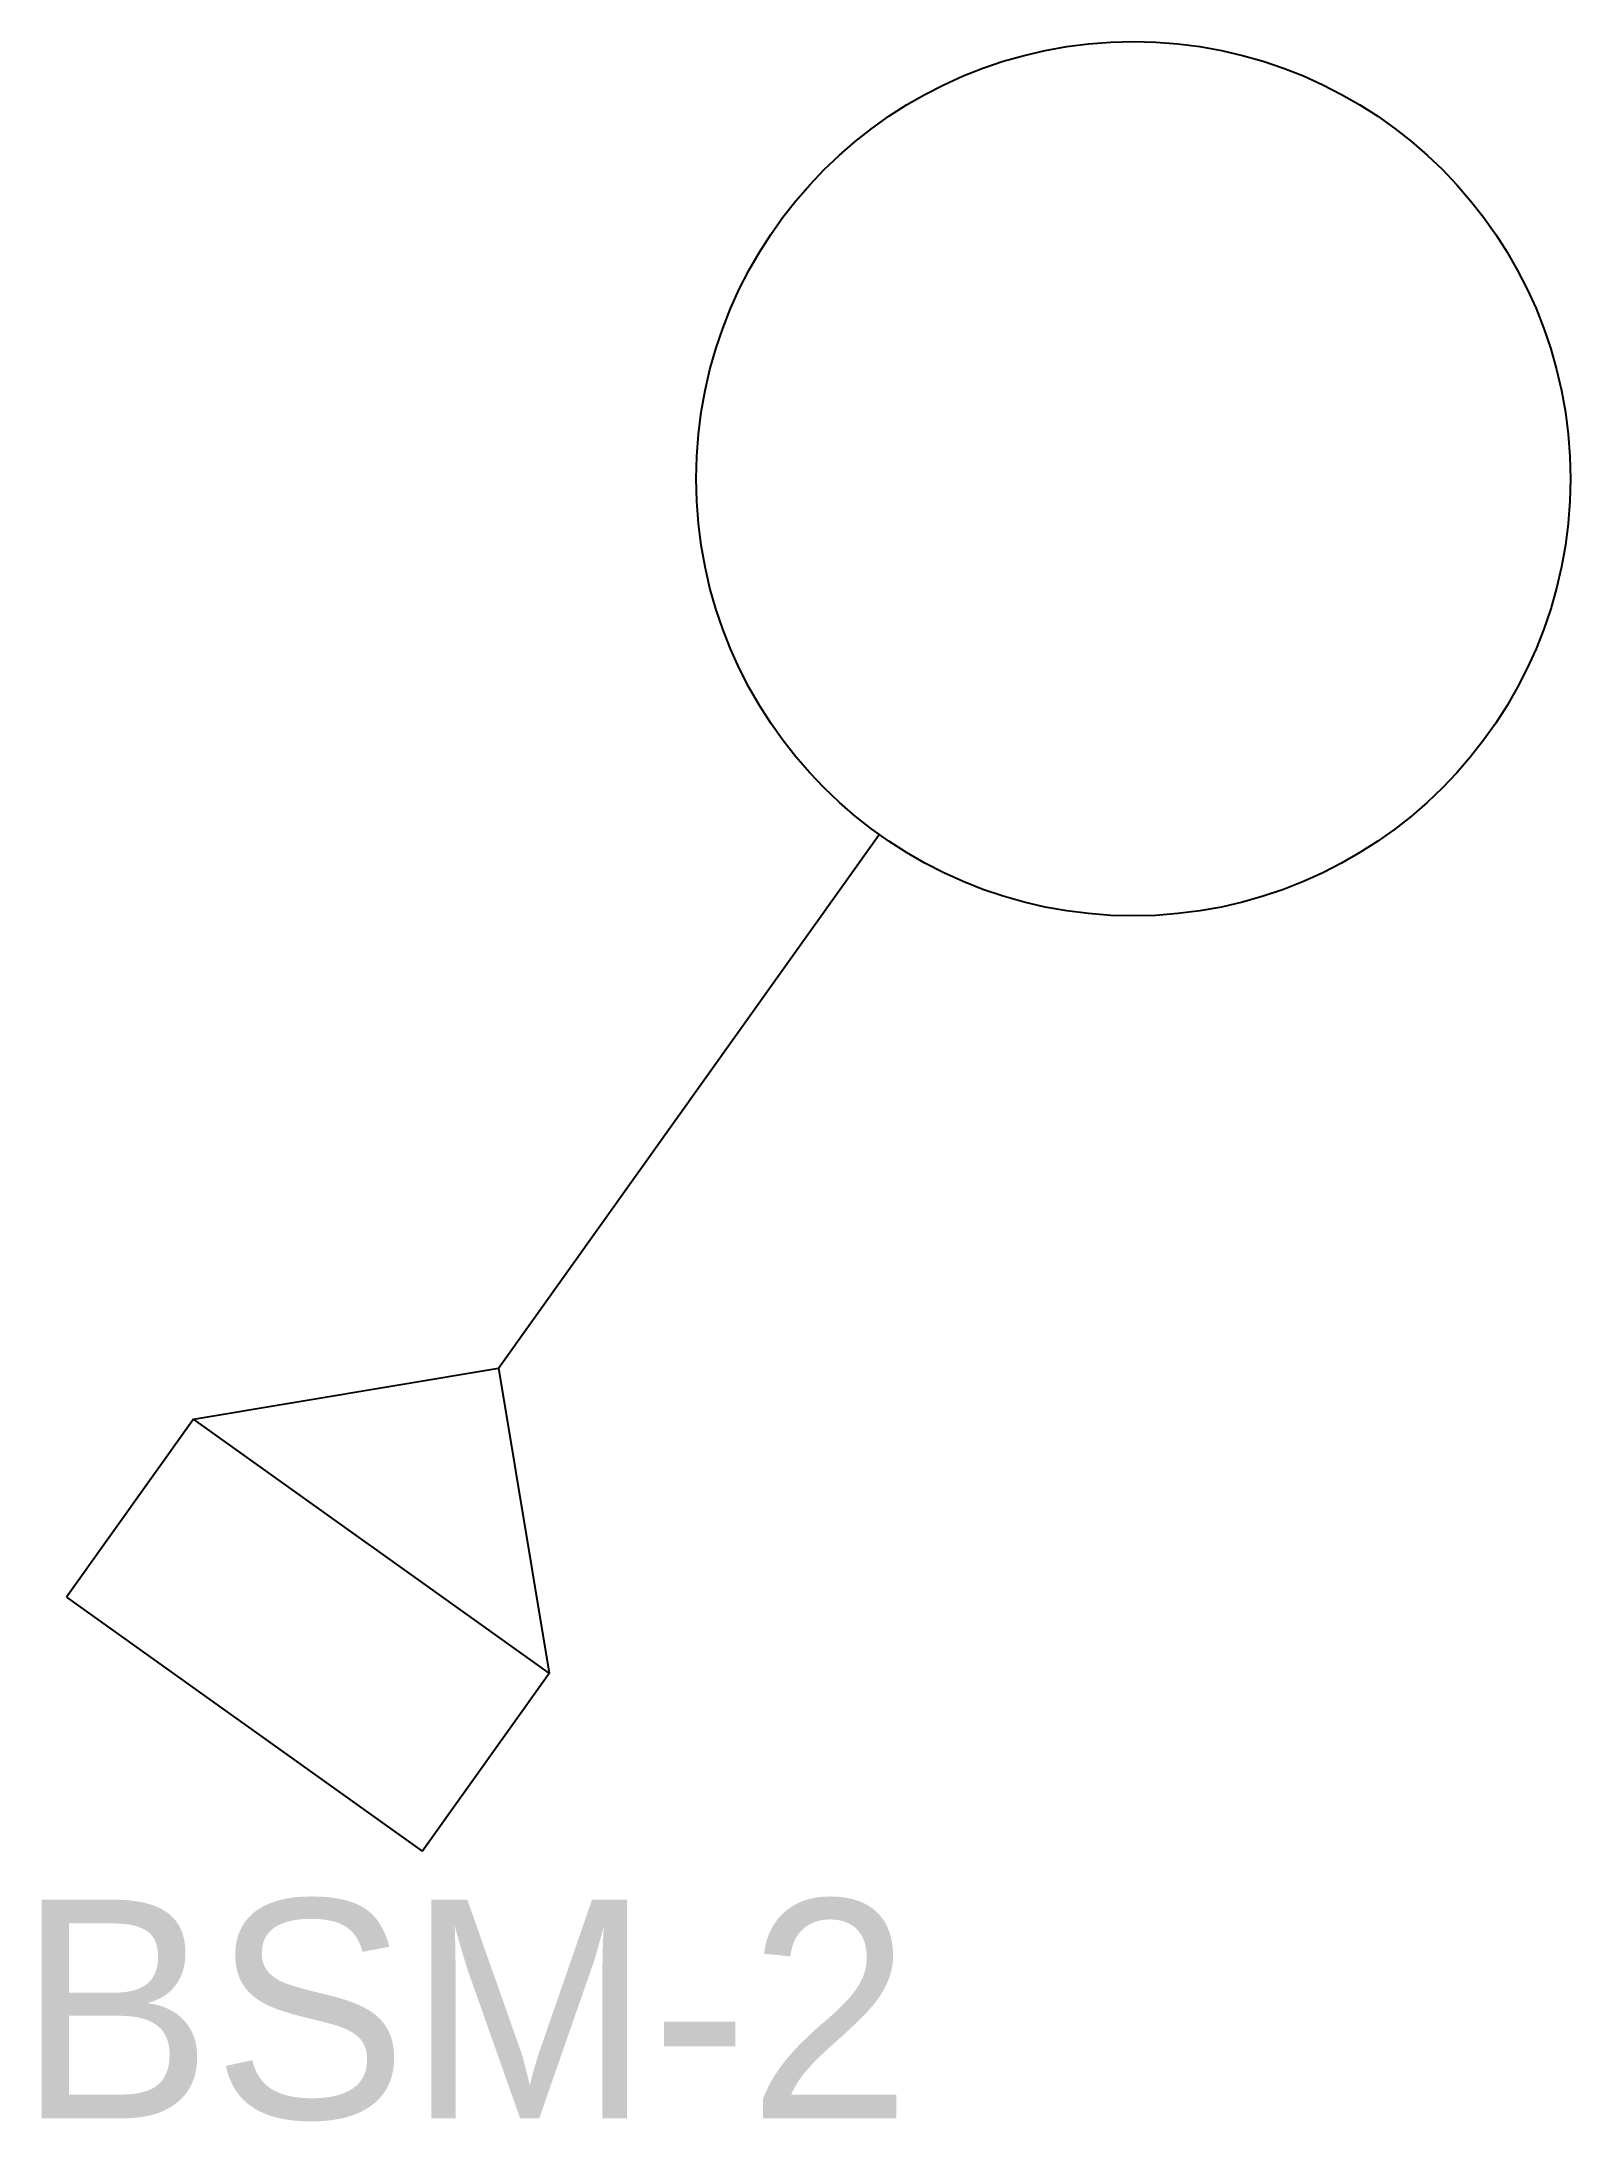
# Model space of a CAD drawing. Header units: inches. Extents: x 0.013 to 0.363, y 0.038 to 0.514.
import ezdxf

# ---------------------------------------------------------------- set-up
doc = ezdxf.new("R2010")
doc.units = ezdxf.units.IN
doc.header["$MEASUREMENT"] = 0

msp = doc.modelspace()

# ---------------------------------------------------------------- linework, layer by layer
for p, q in [((0.1174, 0.21044), (0.20455, 0.33253)), ((0.04766, 0.19879), (0.1174, 0.21044)), ((0.1174, 0.21044), (0.12905, 0.1407)), ((0.04766, 0.19879), (0.01861, 0.1581)), ((0.12905, 0.1407), (0.04766, 0.19879)), ((0.01861, 0.1581), (0.1, 0.1)), ((0.1, 0.1), (0.12905, 0.1407))]:
    msp.add_line(p, q)
msp.add_circle((0.26265, 0.41392), 0.1)

# ---------------------------------------------------------------- texts
msp.add_text('BSM-2', height=0.05).set_placement((0.00743, 0.03887))

doc.saveas('drawing.dxf')
